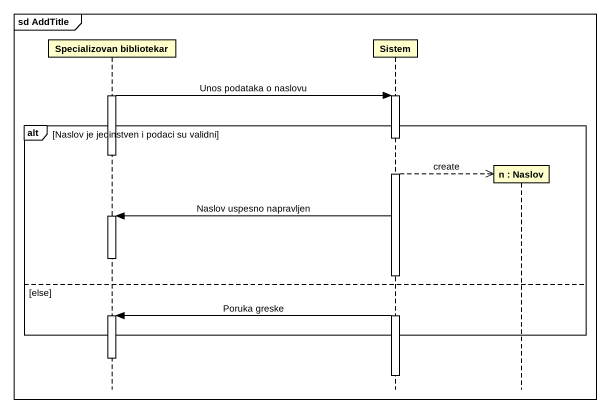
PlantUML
@startuml
mainframe sd AddTitle
hide footbox
participant "Specializovan bibliotekar" as Specializovan_bibliotekar
participant Sistem
participant "n : Naslov" as n

activate Specializovan_bibliotekar
Specializovan_bibliotekar -> Sistem : Unos podataka o naslovu
activate Sistem
alt Naslov je jedinstven i podaci su validni
  deactivate Specializovan_bibliotekar
  Sistem -->> n ** : create
  Sistem -> Specializovan_bibliotekar : Naslov uspesno napravljen
  activate Specializovan_bibliotekar
  deactivate Specializovan_bibliotekar
else else
  Sistem -> Specializovan_bibliotekar : Poruka greske
  activate Specializovan_bibliotekar
end
deactivate Specializovan_bibliotekar
deactivate Sistem
@enduml
